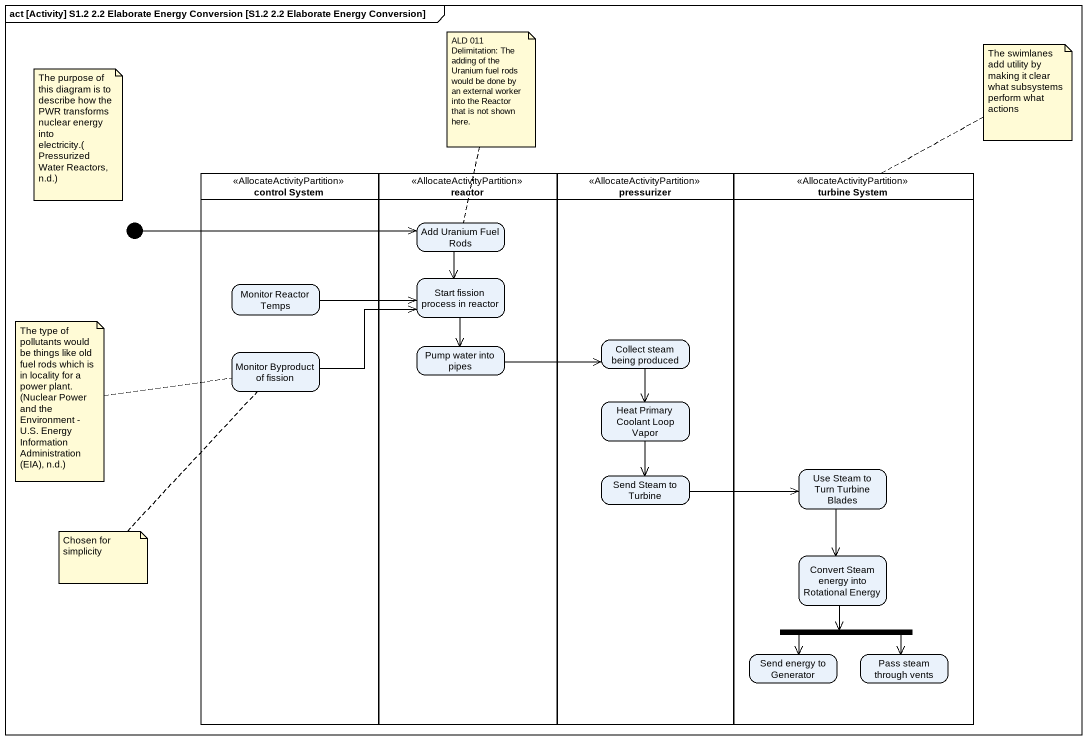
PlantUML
@startuml
mainframe act [Activity] S1.2 2.2 Elaborate Energy Conversion [S1.2 2.2 Elaborate Energy Conversion]
hide empty description
state "control System" as control_System <<AllocateActivityPartition>> {
  state "Monitor Reactor Temps" as Monitor_Reactor_Temps
  state "Monitor Byproduct of fission" as Monitor_Byproduct_of_fission
}
state reactor <<AllocateActivityPartition>> {
  state "Add Uranium Fuel Rods" as Add_Uranium_Fuel_Rods
  state "Start fission process in reactor" as Start_fission_process_in
  state "Pump water into pipes" as Pump_water_into_pipes
}
state pressurizer <<AllocateActivityPartition>> {
  state "Collect steam being produced" as Collect_steam_being_produced
  state "Heat Primary Coolant Loop Vapor" as Heat_Primary_Coolant_Loop
  state "Send Steam to Turbine" as Send_Steam_to_Turbine
}
state "turbine System" as turbine_System <<AllocateActivityPartition>> {
  state "Use Steam to Turn Turbine Blades" as Use_Steam_to_Turn_Turbine
  state "Convert Steam energy into Rotational Energy" as Convert_Steam_energy_into
  state "Send energy to Generator" as Send_energy_to_Generator
  state fork1 <<fork>>
  state "Pass steam through vents" as Pass_steam_through_vents
}
state initial1 <<start>>
initial1 -right-> Add_Uranium_Fuel_Rods
Add_Uranium_Fuel_Rods --> Start_fission_process_in
Monitor_Reactor_Temps -right-> Start_fission_process_in
Start_fission_process_in --> Pump_water_into_pipes
Monitor_Byproduct_of_fission -right-> Start_fission_process_in
Pump_water_into_pipes -right-> Collect_steam_being_produced
Collect_steam_being_produced --> Heat_Primary_Coolant_Loop
Heat_Primary_Coolant_Loop --> Send_Steam_to_Turbine
Send_Steam_to_Turbine -right-> Use_Steam_to_Turn_Turbine
Use_Steam_to_Turn_Turbine --> Convert_Steam_energy_into
Convert_Steam_energy_into --> fork1
fork1 --> Send_energy_to_Generator
fork1 --> Pass_steam_through_vents
note top of Add_Uranium_Fuel_Rods : ALD 011 Delimitation: The adding of the Uranium fuel rods would be done by an external worker into the Reactor that is not shown here.
note top of turbine_System : The swimlanes add utility by making it clear what subsystems perform what actions
note as N3
  The purpose of this diagram is to describe how the PWR transforms nuclear energy into electricity.(Pressurized Water Reactors, n.d.)
end note
note left of Monitor_Byproduct_of_fission : The type of pollutants would be things like old fuel rods which is in locality for a power plant. (Nuclear Power and the Environment - U.S. Energy Information Administration (EIA), n.d.)
note bottom of Monitor_Byproduct_of_fission : Chosen for simplicity
@enduml
